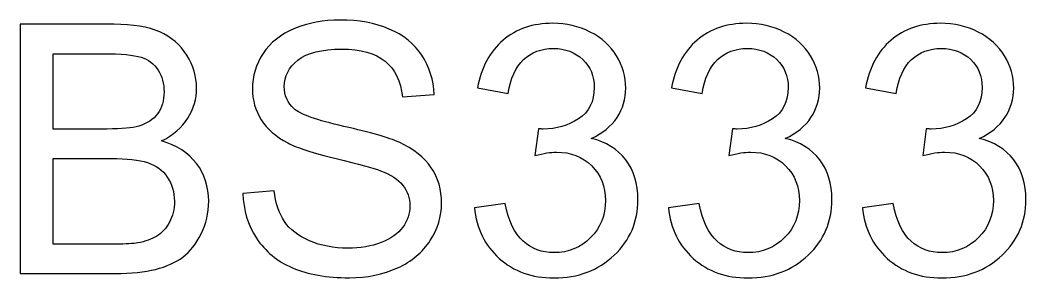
# Model space of a CAD drawing. Header units: centimetres. Extents: x -55.7 to 42.9, y -35.5 to -4.3.
# Drawn here: x -40.464 to -36.801, y -26.713 to -25.773 of the extents above; entities that cross this region are included whole.
import ezdxf

# ---------------------------------------------------------------- set-up
doc = ezdxf.new("R2010")
doc.units = ezdxf.units.CM
doc.header["$MEASUREMENT"] = 0
doc.layers.add('Layer 1', color=7, linetype='Continuous')

msp = doc.modelspace()

# ---------------------------------------------------------------- linework, layer by layer
at = {"layer": 'Layer 1', "color": 250}
for points, knots in [([(-39.65228, -26.40499), (-39.65228, -26.40499), (-39.53883, -26.39504), (-39.53883, -26.39504), (-39.53883, -26.39504), (-39.53353, -26.44055), (-39.52105, -26.4778), (-39.50136, -26.50701), (-39.50136, -26.50701), (-39.48168, -26.53622), (-39.4512, -26.55972), (-39.40992, -26.57771), (-39.40992, -26.57771), (-39.36865, -26.5957), (-39.32208, -26.60459), (-39.27043, -26.60459), (-39.27043, -26.60459), (-39.2245, -26.60459), (-39.18407, -26.59782), (-39.14894, -26.58427), (-39.14894, -26.58427), (-39.1138, -26.57051), (-39.08755, -26.55189), (-39.07041, -26.52818), (-39.07041, -26.52818), (-39.05326, -26.50426), (-39.04458, -26.47844), (-39.04458, -26.45029), (-39.04458, -26.45029), (-39.04458, -26.42171), (-39.05284, -26.39695), (-39.06956, -26.37557), (-39.06956, -26.37557), (-39.08607, -26.35419), (-39.11338, -26.33641), (-39.15126, -26.32202), (-39.15126, -26.32202), (-39.17582, -26.31249), (-39.22958, -26.29767), (-39.31319, -26.27757), (-39.31319, -26.27757), (-39.39659, -26.25746), (-39.45522, -26.23862), (-39.48866, -26.22084), (-39.48866, -26.22084), (-39.53205, -26.19819), (-39.56444, -26.16983), (-39.58582, -26.13617), (-39.58582, -26.13617), (-39.60698, -26.10252), (-39.61757, -26.06484), (-39.61757, -26.02293), (-39.61757, -26.02293), (-39.61757, -25.97721), (-39.60465, -25.93424), (-39.57862, -25.89445), (-39.57862, -25.89445), (-39.55258, -25.85444), (-39.51448, -25.82418), (-39.46453, -25.80343), (-39.46453, -25.80343), (-39.41437, -25.7829), (-39.35891, -25.77253), (-39.29774, -25.77253), (-39.29774, -25.77253), (-39.23022, -25.77253), (-39.17095, -25.78332), (-39.1193, -25.80513), (-39.1193, -25.80513), (-39.06787, -25.82672), (-39.02829, -25.85868), (-39.00056, -25.9008), (-39.00056, -25.9008), (-38.97304, -25.94292), (-38.95801, -25.99076), (-38.9559, -26.0441), (-38.9559, -26.0441), (-38.9559, -26.0441), (-39.07125, -26.05278), (-39.07125, -26.05278), (-39.07125, -26.05278), (-39.0776, -25.99541), (-39.09856, -25.95181), (-39.13433, -25.9226), (-39.13433, -25.9226), (-39.1701, -25.89318), (-39.22281, -25.87857), (-39.29266, -25.87857), (-39.29266, -25.87857), (-39.36547, -25.87857), (-39.41839, -25.89191), (-39.45183, -25.91858), (-39.45183, -25.91858), (-39.48506, -25.94525), (-39.50178, -25.97742), (-39.50178, -26.01489), (-39.50178, -26.01489), (-39.50178, -26.0477), (-39.48993, -26.07458), (-39.46644, -26.09553), (-39.46644, -26.09553), (-39.44315, -26.1167), (-39.38283, -26.13829), (-39.28504, -26.1603), (-39.28504, -26.1603), (-39.18725, -26.18253), (-39.12015, -26.20179), (-39.08374, -26.2183), (-39.08374, -26.2183), (-39.03083, -26.24285), (-38.99167, -26.27376), (-38.96648, -26.31101), (-38.96648, -26.31101), (-38.94129, -26.34847), (-38.9288, -26.39165), (-38.9288, -26.44034), (-38.9288, -26.44034), (-38.9288, -26.48881), (-38.94256, -26.53432), (-38.97029, -26.57707), (-38.97029, -26.57707), (-38.99802, -26.61983), (-39.03781, -26.65306), (-39.08967, -26.67698), (-39.08967, -26.67698), (-39.14153, -26.70069), (-39.19995, -26.71254), (-39.26472, -26.71254), (-39.26472, -26.71254), (-39.34706, -26.71254), (-39.41606, -26.70069), (-39.47152, -26.67656), (-39.47152, -26.67656), (-39.52718, -26.65264), (-39.57079, -26.61666), (-39.60254, -26.5684), (-39.60254, -26.5684), (-39.63408, -26.52035), (-39.6508, -26.46574), (-39.65228, -26.40499)], [0, 0, 0, 0, 0.0285714, 0.0285714, 0.0285714, 0.0285714, 0.0571429, 0.0571429, 0.0571429, 0.0571429, 0.0857143, 0.0857143, 0.0857143, 0.0857143, 0.1142857, 0.1142857, 0.1142857, 0.1142857, 0.1428571, 0.1428571, 0.1428571, 0.1428571, 0.1714286, 0.1714286, 0.1714286, 0.1714286, 0.2, 0.2, 0.2, 0.2, 0.2285714, 0.2285714, 0.2285714, 0.2285714, 0.2571429, 0.2571429, 0.2571429, 0.2571429, 0.2857143, 0.2857143, 0.2857143, 0.2857143, 0.3142857, 0.3142857, 0.3142857, 0.3142857, 0.3428571, 0.3428571, 0.3428571, 0.3428571, 0.3714286, 0.3714286, 0.3714286, 0.3714286, 0.4, 0.4, 0.4, 0.4, 0.4285714, 0.4285714, 0.4285714, 0.4285714, 0.4571429, 0.4571429, 0.4571429, 0.4571429, 0.4857143, 0.4857143, 0.4857143, 0.4857143, 0.5142857, 0.5142857, 0.5142857, 0.5142857, 0.5428571, 0.5428571, 0.5428571, 0.5428571, 0.5714286, 0.5714286, 0.5714286, 0.5714286, 0.6, 0.6, 0.6, 0.6, 0.6285714, 0.6285714, 0.6285714, 0.6285714, 0.6571429, 0.6571429, 0.6571429, 0.6571429, 0.6857143, 0.6857143, 0.6857143, 0.6857143, 0.7142857, 0.7142857, 0.7142857, 0.7142857, 0.7428571, 0.7428571, 0.7428571, 0.7428571, 0.7714286, 0.7714286, 0.7714286, 0.7714286, 0.8, 0.8, 0.8, 0.8, 0.8285714, 0.8285714, 0.8285714, 0.8285714, 0.8571429, 0.8571429, 0.8571429, 0.8571429, 0.8857143, 0.8857143, 0.8857143, 0.8857143, 0.9142857, 0.9142857, 0.9142857, 0.9142857, 0.9428571, 0.9428571, 0.9428571, 0.9428571, 0.9714286, 0.9714286, 0.9714286, 0.9714286, 1, 1, 1, 1]), ([(-40.4636, -26.69709), (-40.4636, -26.69709), (-40.4636, -25.78798), (-40.4636, -25.78798), (-40.4636, -25.78798), (-40.4636, -25.78798), (-40.12239, -25.78798), (-40.12239, -25.78798), (-40.12239, -25.78798), (-40.05296, -25.78798), (-39.9973, -25.79729), (-39.95539, -25.8155), (-39.95539, -25.8155), (-39.91326, -25.83391), (-39.88046, -25.86228), (-39.85675, -25.90059), (-39.85675, -25.90059), (-39.83304, -25.93869), (-39.82098, -25.97869), (-39.82098, -26.0206), (-39.82098, -26.0206), (-39.82098, -26.05934), (-39.83156, -26.09596), (-39.85273, -26.13025), (-39.85273, -26.13025), (-39.87368, -26.16454), (-39.90564, -26.19226), (-39.94819, -26.21343), (-39.94819, -26.21343), (-39.89316, -26.22952), (-39.85103, -26.25703), (-39.8214, -26.29577), (-39.8214, -26.29577), (-39.79177, -26.33472), (-39.77695, -26.38065), (-39.77695, -26.43356), (-39.77695, -26.43356), (-39.77695, -26.47611), (-39.78605, -26.51569), (-39.80404, -26.55231), (-39.80404, -26.55231), (-39.82204, -26.58893), (-39.84426, -26.61708), (-39.87072, -26.63698), (-39.87072, -26.63698), (-39.89718, -26.65687), (-39.93041, -26.67169), (-39.9702, -26.68185), (-39.9702, -26.68185), (-40.01, -26.69201), (-40.05889, -26.69709), (-40.11689, -26.69709), (-40.11689, -26.69709), (-40.11689, -26.69709), (-40.4636, -26.69709), (-40.4636, -26.69709)], [0, 0, 0, 0, 0.0714286, 0.0714286, 0.0714286, 0.0714286, 0.1428571, 0.1428571, 0.1428571, 0.1428571, 0.2142857, 0.2142857, 0.2142857, 0.2142857, 0.2857143, 0.2857143, 0.2857143, 0.2857143, 0.3571429, 0.3571429, 0.3571429, 0.3571429, 0.4285714, 0.4285714, 0.4285714, 0.4285714, 0.5, 0.5, 0.5, 0.5, 0.5714286, 0.5714286, 0.5714286, 0.5714286, 0.6428571, 0.6428571, 0.6428571, 0.6428571, 0.7142857, 0.7142857, 0.7142857, 0.7142857, 0.7857143, 0.7857143, 0.7857143, 0.7857143, 0.8571429, 0.8571429, 0.8571429, 0.8571429, 0.9285714, 0.9285714, 0.9285714, 0.9285714, 1, 1, 1, 1]), ([(-38.809, -26.45706), (-38.809, -26.45706), (-38.69745, -26.44224), (-38.69745, -26.44224), (-38.69745, -26.44224), (-38.68454, -26.50553), (-38.66274, -26.55104), (-38.63205, -26.57898), (-38.63205, -26.57898), (-38.60114, -26.60692), (-38.56368, -26.62089), (-38.51944, -26.62089), (-38.51944, -26.62089), (-38.46695, -26.62089), (-38.4225, -26.60269), (-38.3863, -26.56628), (-38.3863, -26.56628), (-38.35032, -26.52987), (-38.33211, -26.48479), (-38.33211, -26.43102), (-38.33211, -26.43102), (-38.33211, -26.3798), (-38.34884, -26.33747), (-38.38228, -26.30424), (-38.38228, -26.30424), (-38.41593, -26.271), (-38.45848, -26.25428), (-38.51013, -26.25428), (-38.51013, -26.25428), (-38.53129, -26.25428), (-38.55754, -26.25852), (-38.58887, -26.26677), (-38.58887, -26.26677), (-38.58887, -26.26677), (-38.57638, -26.16877), (-38.57638, -26.16877), (-38.57638, -26.16877), (-38.56897, -26.16962), (-38.56304, -26.17004), (-38.55839, -26.17004), (-38.55839, -26.17004), (-38.51097, -26.17004), (-38.46822, -26.15755), (-38.43012, -26.13279), (-38.43012, -26.13279), (-38.39202, -26.10802), (-38.37297, -26.06971), (-38.37297, -26.01806), (-38.37297, -26.01806), (-38.37297, -25.97721), (-38.38694, -25.94313), (-38.41466, -25.91646), (-38.41466, -25.91646), (-38.44239, -25.88958), (-38.47816, -25.87603), (-38.52198, -25.87603), (-38.52198, -25.87603), (-38.56537, -25.87603), (-38.60157, -25.88979), (-38.63035, -25.91689), (-38.63035, -25.91689), (-38.65935, -25.94419), (-38.67798, -25.98525), (-38.68623, -26.03986), (-38.68623, -26.03986), (-38.68623, -26.03986), (-38.79778, -26.01997), (-38.79778, -26.01997), (-38.79778, -26.01997), (-38.78423, -25.94504), (-38.75312, -25.88704), (-38.70486, -25.84598), (-38.70486, -25.84598), (-38.65639, -25.80491), (-38.59627, -25.78417), (-38.52431, -25.78417), (-38.52431, -25.78417), (-38.47478, -25.78417), (-38.42906, -25.79497), (-38.38736, -25.81613), (-38.38736, -25.81613), (-38.34566, -25.83751), (-38.3137, -25.86651), (-38.29147, -25.90334), (-38.29147, -25.90334), (-38.26946, -25.94017), (-38.25824, -25.97912), (-38.25824, -26.0206), (-38.25824, -26.0206), (-38.25824, -26.05976), (-38.26883, -26.09553), (-38.28999, -26.12792), (-38.28999, -26.12792), (-38.31116, -26.16009), (-38.34227, -26.1857), (-38.38355, -26.20475), (-38.38355, -26.20475), (-38.32979, -26.21703), (-38.28809, -26.24285), (-38.25824, -26.28201), (-38.25824, -26.28201), (-38.22861, -26.32096), (-38.21379, -26.36985), (-38.21379, -26.42848), (-38.21379, -26.42848), (-38.21379, -26.50786), (-38.24258, -26.57517), (-38.30058, -26.63041), (-38.30058, -26.63041), (-38.35836, -26.68566), (-38.4316, -26.71318), (-38.52007, -26.71318), (-38.52007, -26.71318), (-38.59987, -26.71318), (-38.66612, -26.68947), (-38.71883, -26.64184), (-38.71883, -26.64184), (-38.77153, -26.59443), (-38.80159, -26.53284), (-38.809, -26.45706)], [0, 0, 0, 0, 0.0333333, 0.0333333, 0.0333333, 0.0333333, 0.0666667, 0.0666667, 0.0666667, 0.0666667, 0.1, 0.1, 0.1, 0.1, 0.1333333, 0.1333333, 0.1333333, 0.1333333, 0.1666667, 0.1666667, 0.1666667, 0.1666667, 0.2, 0.2, 0.2, 0.2, 0.2333333, 0.2333333, 0.2333333, 0.2333333, 0.2666667, 0.2666667, 0.2666667, 0.2666667, 0.3, 0.3, 0.3, 0.3, 0.3333333, 0.3333333, 0.3333333, 0.3333333, 0.3666667, 0.3666667, 0.3666667, 0.3666667, 0.4, 0.4, 0.4, 0.4, 0.4333333, 0.4333333, 0.4333333, 0.4333333, 0.4666667, 0.4666667, 0.4666667, 0.4666667, 0.5, 0.5, 0.5, 0.5, 0.5333333, 0.5333333, 0.5333333, 0.5333333, 0.5666667, 0.5666667, 0.5666667, 0.5666667, 0.6, 0.6, 0.6, 0.6, 0.6333333, 0.6333333, 0.6333333, 0.6333333, 0.6666667, 0.6666667, 0.6666667, 0.6666667, 0.7, 0.7, 0.7, 0.7, 0.7333333, 0.7333333, 0.7333333, 0.7333333, 0.7666667, 0.7666667, 0.7666667, 0.7666667, 0.8, 0.8, 0.8, 0.8, 0.8333333, 0.8333333, 0.8333333, 0.8333333, 0.8666667, 0.8666667, 0.8666667, 0.8666667, 0.9, 0.9, 0.9, 0.9, 0.9333333, 0.9333333, 0.9333333, 0.9333333, 0.9666667, 0.9666667, 0.9666667, 0.9666667, 1, 1, 1, 1]), ([(-38.10267, -26.45706), (-38.10267, -26.45706), (-37.99112, -26.44224), (-37.99112, -26.44224), (-37.99112, -26.44224), (-37.97821, -26.50553), (-37.95641, -26.55104), (-37.92572, -26.57898), (-37.92572, -26.57898), (-37.89481, -26.60692), (-37.85735, -26.62089), (-37.81311, -26.62089), (-37.81311, -26.62089), (-37.76062, -26.62089), (-37.71617, -26.60269), (-37.67997, -26.56628), (-37.67997, -26.56628), (-37.64399, -26.52987), (-37.62578, -26.48479), (-37.62578, -26.43102), (-37.62578, -26.43102), (-37.62578, -26.3798), (-37.64251, -26.33747), (-37.67595, -26.30424), (-37.67595, -26.30424), (-37.7096, -26.271), (-37.75215, -26.25428), (-37.8038, -26.25428), (-37.8038, -26.25428), (-37.82496, -26.25428), (-37.85121, -26.25852), (-37.88254, -26.26677), (-37.88254, -26.26677), (-37.88254, -26.26677), (-37.87005, -26.16877), (-37.87005, -26.16877), (-37.87005, -26.16877), (-37.86264, -26.16962), (-37.85671, -26.17004), (-37.85206, -26.17004), (-37.85206, -26.17004), (-37.80464, -26.17004), (-37.76189, -26.15755), (-37.72379, -26.13279), (-37.72379, -26.13279), (-37.68569, -26.10802), (-37.66664, -26.06971), (-37.66664, -26.01806), (-37.66664, -26.01806), (-37.66664, -25.97721), (-37.68061, -25.94313), (-37.70833, -25.91646), (-37.70833, -25.91646), (-37.73606, -25.88958), (-37.77183, -25.87603), (-37.81565, -25.87603), (-37.81565, -25.87603), (-37.85904, -25.87603), (-37.89524, -25.88979), (-37.92402, -25.91689), (-37.92402, -25.91689), (-37.95302, -25.94419), (-37.97165, -25.98525), (-37.9799, -26.03986), (-37.9799, -26.03986), (-37.9799, -26.03986), (-38.09145, -26.01997), (-38.09145, -26.01997), (-38.09145, -26.01997), (-38.0779, -25.94504), (-38.04679, -25.88704), (-37.99853, -25.84598), (-37.99853, -25.84598), (-37.95006, -25.80491), (-37.88994, -25.78417), (-37.81798, -25.78417), (-37.81798, -25.78417), (-37.76845, -25.78417), (-37.72273, -25.79497), (-37.68103, -25.81613), (-37.68103, -25.81613), (-37.63933, -25.83751), (-37.60737, -25.86651), (-37.58514, -25.90334), (-37.58514, -25.90334), (-37.56313, -25.94017), (-37.55191, -25.97912), (-37.55191, -26.0206), (-37.55191, -26.0206), (-37.55191, -26.05976), (-37.5625, -26.09553), (-37.58366, -26.12792), (-37.58366, -26.12792), (-37.60483, -26.16009), (-37.63594, -26.1857), (-37.67722, -26.20475), (-37.67722, -26.20475), (-37.62346, -26.21703), (-37.58176, -26.24285), (-37.55191, -26.28201), (-37.55191, -26.28201), (-37.52228, -26.32096), (-37.50746, -26.36985), (-37.50746, -26.42848), (-37.50746, -26.42848), (-37.50746, -26.50786), (-37.53625, -26.57517), (-37.59425, -26.63041), (-37.59425, -26.63041), (-37.65203, -26.68566), (-37.72527, -26.71318), (-37.81374, -26.71318), (-37.81374, -26.71318), (-37.89354, -26.71318), (-37.95979, -26.68947), (-38.0125, -26.64184), (-38.0125, -26.64184), (-38.0652, -26.59443), (-38.09526, -26.53284), (-38.10267, -26.45706)], [0, 0, 0, 0, 0.0333333, 0.0333333, 0.0333333, 0.0333333, 0.0666667, 0.0666667, 0.0666667, 0.0666667, 0.1, 0.1, 0.1, 0.1, 0.1333333, 0.1333333, 0.1333333, 0.1333333, 0.1666667, 0.1666667, 0.1666667, 0.1666667, 0.2, 0.2, 0.2, 0.2, 0.2333333, 0.2333333, 0.2333333, 0.2333333, 0.2666667, 0.2666667, 0.2666667, 0.2666667, 0.3, 0.3, 0.3, 0.3, 0.3333333, 0.3333333, 0.3333333, 0.3333333, 0.3666667, 0.3666667, 0.3666667, 0.3666667, 0.4, 0.4, 0.4, 0.4, 0.4333333, 0.4333333, 0.4333333, 0.4333333, 0.4666667, 0.4666667, 0.4666667, 0.4666667, 0.5, 0.5, 0.5, 0.5, 0.5333333, 0.5333333, 0.5333333, 0.5333333, 0.5666667, 0.5666667, 0.5666667, 0.5666667, 0.6, 0.6, 0.6, 0.6, 0.6333333, 0.6333333, 0.6333333, 0.6333333, 0.6666667, 0.6666667, 0.6666667, 0.6666667, 0.7, 0.7, 0.7, 0.7, 0.7333333, 0.7333333, 0.7333333, 0.7333333, 0.7666667, 0.7666667, 0.7666667, 0.7666667, 0.8, 0.8, 0.8, 0.8, 0.8333333, 0.8333333, 0.8333333, 0.8333333, 0.8666667, 0.8666667, 0.8666667, 0.8666667, 0.9, 0.9, 0.9, 0.9, 0.9333333, 0.9333333, 0.9333333, 0.9333333, 0.9666667, 0.9666667, 0.9666667, 0.9666667, 1, 1, 1, 1]), ([(-37.39634, -26.45706), (-37.39634, -26.45706), (-37.28479, -26.44224), (-37.28479, -26.44224), (-37.28479, -26.44224), (-37.27188, -26.50553), (-37.25008, -26.55104), (-37.21939, -26.57898), (-37.21939, -26.57898), (-37.18848, -26.60692), (-37.15102, -26.62089), (-37.10678, -26.62089), (-37.10678, -26.62089), (-37.05429, -26.62089), (-37.00984, -26.60269), (-36.97364, -26.56628), (-36.97364, -26.56628), (-36.93766, -26.52987), (-36.91945, -26.48479), (-36.91945, -26.43102), (-36.91945, -26.43102), (-36.91945, -26.3798), (-36.93618, -26.33747), (-36.96962, -26.30424), (-36.96962, -26.30424), (-37.00327, -26.271), (-37.04582, -26.25428), (-37.09747, -26.25428), (-37.09747, -26.25428), (-37.11863, -26.25428), (-37.14488, -26.25852), (-37.17621, -26.26677), (-37.17621, -26.26677), (-37.17621, -26.26677), (-37.16372, -26.16877), (-37.16372, -26.16877), (-37.16372, -26.16877), (-37.15631, -26.16962), (-37.15038, -26.17004), (-37.14573, -26.17004), (-37.14573, -26.17004), (-37.09831, -26.17004), (-37.05556, -26.15755), (-37.01746, -26.13279), (-37.01746, -26.13279), (-36.97936, -26.10802), (-36.96031, -26.06971), (-36.96031, -26.01806), (-36.96031, -26.01806), (-36.96031, -25.97721), (-36.97428, -25.94313), (-37.002, -25.91646), (-37.002, -25.91646), (-37.02973, -25.88958), (-37.0655, -25.87603), (-37.10932, -25.87603), (-37.10932, -25.87603), (-37.15271, -25.87603), (-37.18891, -25.88979), (-37.21769, -25.91689), (-37.21769, -25.91689), (-37.24669, -25.94419), (-37.26532, -25.98525), (-37.27357, -26.03986), (-37.27357, -26.03986), (-37.27357, -26.03986), (-37.38512, -26.01997), (-37.38512, -26.01997), (-37.38512, -26.01997), (-37.37157, -25.94504), (-37.34046, -25.88704), (-37.2922, -25.84598), (-37.2922, -25.84598), (-37.24373, -25.80491), (-37.18361, -25.78417), (-37.11165, -25.78417), (-37.11165, -25.78417), (-37.06212, -25.78417), (-37.0164, -25.79497), (-36.9747, -25.81613), (-36.9747, -25.81613), (-36.933, -25.83751), (-36.90104, -25.86651), (-36.87881, -25.90334), (-36.87881, -25.90334), (-36.8568, -25.94017), (-36.84558, -25.97912), (-36.84558, -26.0206), (-36.84558, -26.0206), (-36.84558, -26.05976), (-36.85617, -26.09553), (-36.87733, -26.12792), (-36.87733, -26.12792), (-36.8985, -26.16009), (-36.92961, -26.1857), (-36.97089, -26.20475), (-36.97089, -26.20475), (-36.91713, -26.21703), (-36.87543, -26.24285), (-36.84558, -26.28201), (-36.84558, -26.28201), (-36.81595, -26.32096), (-36.80113, -26.36985), (-36.80113, -26.42848), (-36.80113, -26.42848), (-36.80113, -26.50786), (-36.82992, -26.57517), (-36.88792, -26.63041), (-36.88792, -26.63041), (-36.9457, -26.68566), (-37.01894, -26.71318), (-37.10741, -26.71318), (-37.10741, -26.71318), (-37.18721, -26.71318), (-37.25346, -26.68947), (-37.30617, -26.64184), (-37.30617, -26.64184), (-37.35887, -26.59443), (-37.38893, -26.53284), (-37.39634, -26.45706)], [0, 0, 0, 0, 0.0333333, 0.0333333, 0.0333333, 0.0333333, 0.0666667, 0.0666667, 0.0666667, 0.0666667, 0.1, 0.1, 0.1, 0.1, 0.1333333, 0.1333333, 0.1333333, 0.1333333, 0.1666667, 0.1666667, 0.1666667, 0.1666667, 0.2, 0.2, 0.2, 0.2, 0.2333333, 0.2333333, 0.2333333, 0.2333333, 0.2666667, 0.2666667, 0.2666667, 0.2666667, 0.3, 0.3, 0.3, 0.3, 0.3333333, 0.3333333, 0.3333333, 0.3333333, 0.3666667, 0.3666667, 0.3666667, 0.3666667, 0.4, 0.4, 0.4, 0.4, 0.4333333, 0.4333333, 0.4333333, 0.4333333, 0.4666667, 0.4666667, 0.4666667, 0.4666667, 0.5, 0.5, 0.5, 0.5, 0.5333333, 0.5333333, 0.5333333, 0.5333333, 0.5666667, 0.5666667, 0.5666667, 0.5666667, 0.6, 0.6, 0.6, 0.6, 0.6333333, 0.6333333, 0.6333333, 0.6333333, 0.6666667, 0.6666667, 0.6666667, 0.6666667, 0.7, 0.7, 0.7, 0.7, 0.7333333, 0.7333333, 0.7333333, 0.7333333, 0.7666667, 0.7666667, 0.7666667, 0.7666667, 0.8, 0.8, 0.8, 0.8, 0.8333333, 0.8333333, 0.8333333, 0.8333333, 0.8666667, 0.8666667, 0.8666667, 0.8666667, 0.9, 0.9, 0.9, 0.9, 0.9333333, 0.9333333, 0.9333333, 0.9333333, 0.9666667, 0.9666667, 0.9666667, 0.9666667, 1, 1, 1, 1]), ([(-40.34316, -26.17004), (-40.34316, -26.17004), (-40.14652, -26.17004), (-40.14652, -26.17004), (-40.14652, -26.17004), (-40.09339, -26.17004), (-40.05508, -26.16644), (-40.0318, -26.15946), (-40.0318, -26.15946), (-40.00132, -26.15035), (-39.97825, -26.13533), (-39.96279, -26.11416), (-39.96279, -26.11416), (-39.94734, -26.09299), (-39.93951, -26.06653), (-39.93951, -26.03478), (-39.93951, -26.03478), (-39.93951, -26.00473), (-39.94671, -25.97806), (-39.9611, -25.9552), (-39.9611, -25.9552), (-39.97571, -25.93213), (-39.99645, -25.91646), (-40.02312, -25.908), (-40.02312, -25.908), (-40.05, -25.89953), (-40.09614, -25.8953), (-40.16155, -25.8953), (-40.16155, -25.8953), (-40.16155, -25.8953), (-40.34316, -25.8953), (-40.34316, -25.8953), (-40.34316, -25.8953), (-40.34316, -25.8953), (-40.34316, -26.17004), (-40.34316, -26.17004)], [0, 0, 0, 0, 0.1111111, 0.1111111, 0.1111111, 0.1111111, 0.2222222, 0.2222222, 0.2222222, 0.2222222, 0.3333333, 0.3333333, 0.3333333, 0.3333333, 0.4444444, 0.4444444, 0.4444444, 0.4444444, 0.5555556, 0.5555556, 0.5555556, 0.5555556, 0.6666667, 0.6666667, 0.6666667, 0.6666667, 0.7777778, 0.7777778, 0.7777778, 0.7777778, 0.8888889, 0.8888889, 0.8888889, 0.8888889, 1, 1, 1, 1]), ([(-40.34316, -26.58977), (-40.34316, -26.58977), (-40.11689, -26.58977), (-40.11689, -26.58977), (-40.11689, -26.58977), (-40.07794, -26.58977), (-40.05064, -26.58829), (-40.03497, -26.58554), (-40.03497, -26.58554), (-40.00724, -26.58046), (-39.98417, -26.57221), (-39.96555, -26.56056), (-39.96555, -26.56056), (-39.94692, -26.54913), (-39.93168, -26.5322), (-39.91961, -26.51019), (-39.91961, -26.51019), (-39.90776, -26.48796), (-39.90162, -26.46256), (-39.90162, -26.43356), (-39.90162, -26.43356), (-39.90162, -26.3997), (-39.9103, -26.37028), (-39.92766, -26.34509), (-39.92766, -26.34509), (-39.94501, -26.32011), (-39.96914, -26.30254), (-40.00005, -26.29238), (-40.00005, -26.29238), (-40.03074, -26.28243), (-40.07519, -26.27735), (-40.13297, -26.27735), (-40.13297, -26.27735), (-40.13297, -26.27735), (-40.34316, -26.27735), (-40.34316, -26.27735), (-40.34316, -26.27735), (-40.34316, -26.27735), (-40.34316, -26.58977), (-40.34316, -26.58977)], [0, 0, 0, 0, 0.1, 0.1, 0.1, 0.1, 0.2, 0.2, 0.2, 0.2, 0.3, 0.3, 0.3, 0.3, 0.4, 0.4, 0.4, 0.4, 0.5, 0.5, 0.5, 0.5, 0.6, 0.6, 0.6, 0.6, 0.7, 0.7, 0.7, 0.7, 0.8, 0.8, 0.8, 0.8, 0.9, 0.9, 0.9, 0.9, 1, 1, 1, 1])]:
    msp.add_open_spline(points, degree=3, knots=knots, dxfattribs=at)

doc.saveas('drawing.dxf')
